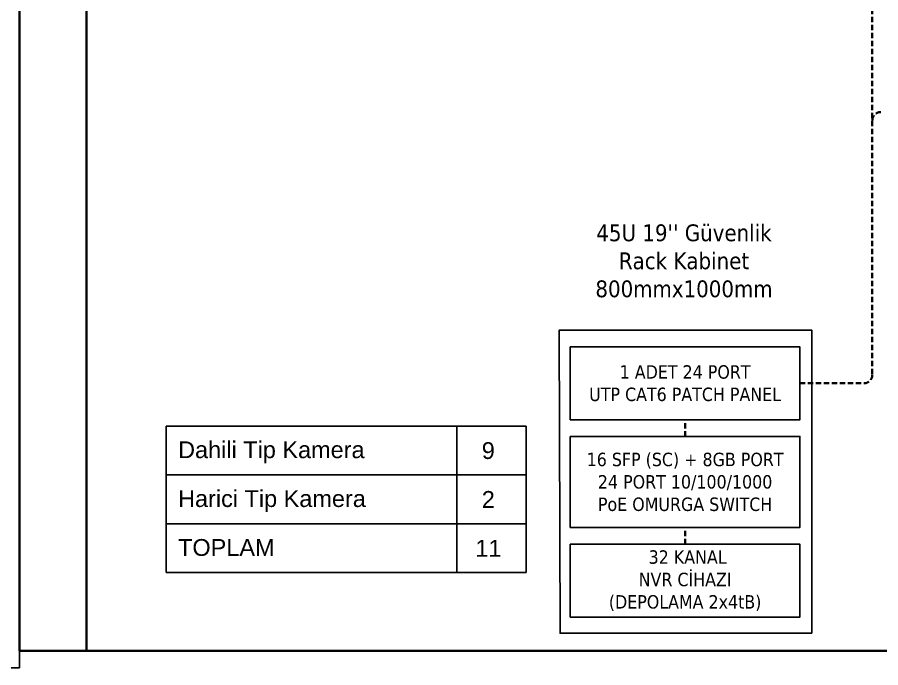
# Model space of a CAD drawing. Header units: millimetres. Extents: x 2046 to 14753, y 2361 to 29276.
# Drawn here: x 11482 to 12510, y 11152 to 11926 of the extents above; entities that cross this region are included whole.
import ezdxf
from ezdxf.enums import TextEntityAlignment as Align

# ---------------------------------------------------------------- set-up
doc = ezdxf.new("R2010")
doc.units = ezdxf.units.MM
doc.linetypes.add('CONTINOUS', pattern=[0])
doc.linetypes.add('DASHED2', pattern=[9.525, 6.35, -3.175])
for name, color, linetype, lineweight in [('CY_CCTV', 4, 'DASHED2', 35), ('CY_SES', 3, 'CONTINOUS', 35), ('yazi', 251, 'Continuous', 25)]:
    doc.layers.add(name, color=color, linetype=linetype, lineweight=lineweight)
for name, color, linetype in [('SESLENDİRME', 3, 'Continuous'), ('TEL. PRİZİ', 8, 'Continuous'), ('UPS', 6, 'Continuous'), ('VGA', 2, 'Continuous')]:
    doc.layers.add(name, color=color, linetype=linetype)
doc.styles.add('AGA', font='tahoma.ttf', dxfattribs={"height": 16})
doc.styles.add('SULO', font='arial.ttf')
doc.styles.add('YCET', font='tahoma.ttf')

msp = doc.modelspace()

# ---------------------------------------------------------------- linework, layer by layer
at = {"layer": 'CY_CCTV'}
for p, q in [((12499.728, 12621.784), (12499.728, 11500.313)), ((12413.48, 11490.313), (12489.728, 11490.313)), ((12276.813, 11426.979), (12276.813, 11446.979)), ((12276.813, 11298.646), (12276.813, 11318.646))]:
    msp.add_line(p, q, dxfattribs=at)
for centre, start, end in [((12509.728, 11803.266), 90, 180), ((12489.728, 11500.313), 270, 0)]:
    msp.add_arc(centre, 10, start, end, dxfattribs=at)
at = {"layer": 'CY_SES', "color": 251}
for p, q in [((11484.215, 11171.662), (11484.215, 13365.478)), ((11564.215, 11171.662), (11564.215, 13365.478)), ((13472.257, 11171.662), (11484.215, 11171.662))]:
    msp.add_line(p, q, dxfattribs=at)
at = {"layer": 'SESLENDİRME'}
for p, q in [((11658.964, 11439.374), (12087.409, 11439.374)), ((11658.964, 11439.374), (11658.964, 11264.888)), ((12005.062, 11439.374), (12005.062, 11264.888)), ((12087.409, 11439.374), (12087.409, 11264.888)), ((11658.964, 11381.212), (12087.409, 11381.212)), ((11658.964, 11323.05), (12087.409, 11323.05)), ((11658.964, 11264.888), (12087.409, 11264.888))]:
    msp.add_line(p, q, dxfattribs=at)
at = {"layer": 'VGA', "color": 8}
msp.add_lwpolyline([(12427.896, 11192.625), (12127.896, 11192.625), (12126.813, 11553.449), (12427.896, 11553.449)], close=True, dxfattribs=at)
at = {"layer": 'VGA', "color": 1}
for points in [[(12140.147, 11533.646), (12413.48, 11533.646), (12413.48, 11446.979), (12140.147, 11446.979)], [(12140.147, 11426.979), (12413.48, 11426.979), (12413.48, 11318.646), (12140.147, 11318.646)], [(12140.147, 11298.646), (12413.48, 11298.646), (12413.48, 11211.979), (12140.147, 11211.979)]]:
    msp.add_lwpolyline(points, close=True, dxfattribs=at)
at = {"layer": 'yazi'}
msp.add_line((11484.215, 11151.662), (11484.215, 26057.18), dxfattribs=at)
msp.add_lwpolyline([(3020.515, 11151.662), (11484.215, 11151.662)], dxfattribs=at)

# ---------------------------------------------------------------- texts
at = {"layer": 'TEL. PRİZİ', "char_height": 16, "width": 273.33333, "attachment_point": 5, "style": 'AGA'}
for s, insert in [('1 ADET 24 PORT\\PUTP CAT6 PATCH PANEL', (12276.813, 11490.313, 0)), ('16 SFP (SC) + 8GB PORT \\P24 PORT 10/100/1000\\PPoE OMURGA SWITCH', (12276.813, 11372.813, 0)), (' 32 KANAL\\PNVR CİHAZI\\P(DEPOLAMA 2x4tB)', (12276.813, 11255.313, 0))]:
    msp.add_mtext(s, dxfattribs=dict(at, insert=insert))
at = {"layer": 'UPS', "linetype": 'Continuous', "style": 'SULO'}
for s, p in [('Dahili Tip Kamera', (11673.167, 11411.174, 0.086)), ('Harici Tip Kamera', (11673.167, 11353.012, 0.086)), ('TOPLAM', (11673.167, 11294.85, 0.086))]:
    msp.add_text(s, height=20, rotation=360, dxfattribs=at).set_placement(p, align=Align.MIDDLE_LEFT)
for s, p in [('9', (12042.532, 11410.174, 0.086)), ('2', (12042.532, 11352.012, 0.086)), ('11', (12042.532, 11293.85, 0.086))]:
    msp.add_text(s, height=20, rotation=360, dxfattribs=at).set_placement(p, align=Align.MIDDLE_CENTER)
at = {"layer": 'yazi', "insert": (12275.502, 11679.449, 0), "char_height": 20, "width": 304.78932, "attachment_point": 2, "style": 'YCET'}
msp.add_mtext("45U 19'' Güvenlik\\PRack Kabinet\\P800mmx1000mm", dxfattribs=at)

doc.saveas('drawing.dxf')
